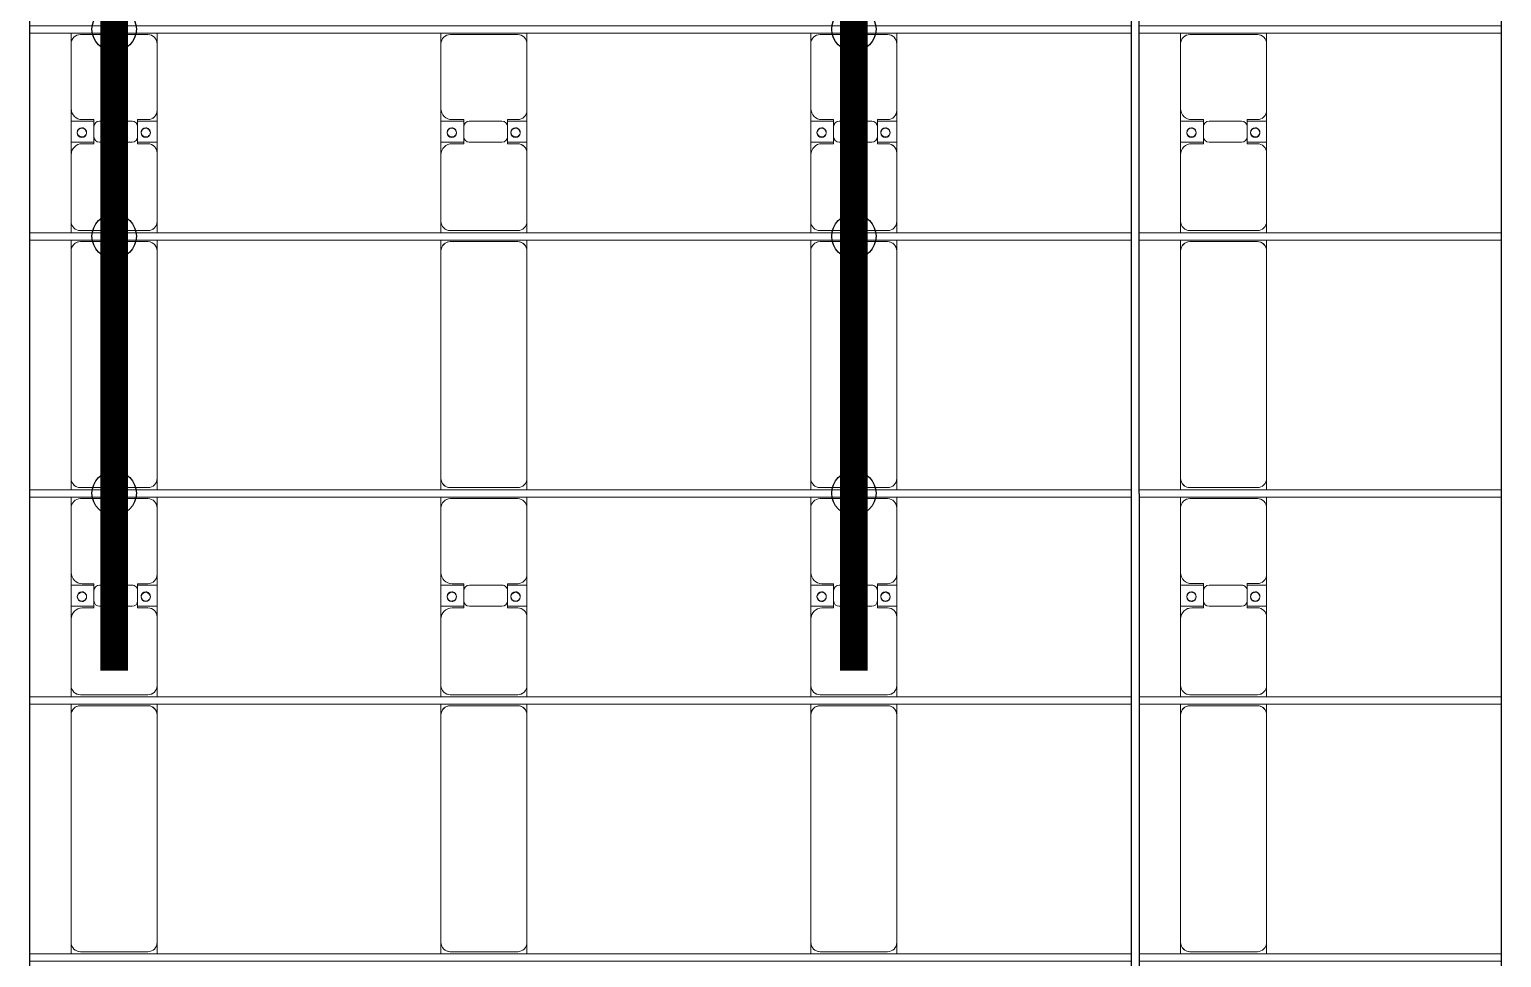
# Model space of a CAD drawing. Header units: millimetres. Extents: x -496478 to -186190, y -204059 to -87354.
# Drawn here: x -471192 to -463231, y -142484 to -137464 of the extents above; entities that cross this region are included whole.
import ezdxf

# ---------------------------------------------------------------- set-up
doc = ezdxf.new("R2010")
doc.units = ezdxf.units.MM
for name, color, linetype, lineweight in [('A-DETL-MBND', 5, 'Continuous', 9), ('A-GENM', 13, 'Continuous', 9), ('S-BEAM', 12, 'Continuous', 9)]:
    doc.layers.add(name, color=color, linetype=linetype, lineweight=lineweight)
doc.layers.add('GC-HOP 40x60 GIA CUONG', color=1, linetype='Continuous')

# ---------------------------------------------------------------- blocks, each defined once
blk = doc.blocks.new('Dầm C52 - Dầm C52-24978-BỐ TRÍ KHUNG KẾT CẤU BÈ PIN 01')
at = {"layer": 'S-BEAM', "color": 1}
for p, q in [((73389.1, 20), (75349.1, 20)), ((75389.1, 20), (81349.1, 20)), ((75349.1, -20), (73389.1, -20)), ((81349.1, -20), (75389.1, -20))]:
    blk.add_line(p, q, dxfattribs=at)
blk = doc.blocks.new('Dai phao do pin - DẢI PHAO ĐỠ PIN-24231-BỐ TRÍ KHUNG KẾT CẤU BÈ PIN 01')
at = {"layer": 'A-DETL-MBND', "color": 8}
for p, q in [((54538, 241.6), (54599.7, 241.6)), ((55830.3, 241.6), (54599.7, 241.6)), ((55830.3, 241.6), (55888, 241.6)), ((55928, 241.6), (55989.7, 241.6)), ((56349.7, 241.6), (55989.7, 241.6)), ((56349.7, 241.6), (56532.2, 241.6)), ((56417.8, 241.6), (56600.3, 241.6)), ((56417.8, 118.2), (56417.8, 241.6)), ((56532.2, 241.6), (56532.2, 118.2)), ((56950.3, 241.6), (56600.3, 241.6)), ((56950.3, 241.6), (57008, 241.6)), ((57048, 241.6), (57109.7, 241.6)), ((58340.3, 241.6), (57109.7, 241.6)), ((58340.3, 241.6), (58398, 241.6)), ((58438, 241.6), (58499.7, 241.6)), ((58859.7, 241.6), (58499.7, 241.6)), ((58859.7, 241.6), (59042.2, 241.6)), ((58927.8, 241.6), (59110.3, 241.6)), ((58927.8, 118.2), (58927.8, 241.6)), ((59042.2, 241.6), (59042.2, 118.2)), ((59460.3, 241.6), (59110.3, 241.6)), ((59460.3, 241.6), (59518, 241.6)), ((54549.7, 191.6), (54549.7, -173.4)), ((55880.3, -173.4), (55880.3, 191.6)), ((55939.7, 191.6), (55939.7, -173.4)), ((56409.7, 118.2), (56409.7, 181.6)), ((56540.3, 181.6), (56540.3, 118.2)), ((57000.3, -173.4), (57000.3, 191.6)), ((57059.7, 191.6), (57059.7, -173.4)), ((58390.3, -173.4), (58390.3, 191.6)), ((58449.7, 191.6), (58449.7, -173.4)), ((58919.7, 118.2), (58919.7, 181.6)), ((59050.3, 181.6), (59050.3, 118.2)), ((59510.3, -173.4), (59510.3, 191.6)), ((56502.2, 118.2), (56409.7, 118.2)), ((56417.8, 88.2), (56417.8, -88.2)), ((56540.3, 118.2), (56447.8, 118.2)), ((56532.2, -88.2), (56532.2, 88.2)), ((59012.2, 118.2), (58919.7, 118.2)), ((58927.8, 88.2), (58927.8, -88.2)), ((59050.3, 118.2), (58957.8, 118.2)), ((59042.2, -88.2), (59042.2, 88.2)), ((56409.7, -173.4), (56409.7, -118.2)), ((56409.7, -118.2), (56502.2, -118.2)), ((56417.8, -223.4), (56417.8, -118.2)), ((56447.8, -118.2), (56540.3, -118.2)), ((56532.2, -118.2), (56532.2, -223.4)), ((56540.3, -118.2), (56540.3, -173.4)), ((58919.7, -173.4), (58919.7, -118.2)), ((58919.7, -118.2), (59012.2, -118.2)), ((58927.8, -223.4), (58927.8, -118.2)), ((58957.8, -118.2), (59050.3, -118.2)), ((59042.2, -118.2), (59042.2, -223.4)), ((59050.3, -118.2), (59050.3, -173.4)), ((54599.7, -223.4), (54538, -223.4)), ((54599.7, -223.4), (55830.3, -223.4)), ((55888, -223.4), (55830.3, -223.4)), ((55989.7, -223.4), (55928, -223.4)), ((55989.7, -223.4), (56359.7, -223.4)), ((56532.2, -223.4), (56359.7, -223.4)), ((56590.3, -223.4), (56417.8, -223.4)), ((56590.3, -223.4), (56950.3, -223.4)), ((57008, -223.4), (56950.3, -223.4)), ((57109.7, -223.4), (57048, -223.4)), ((57109.7, -223.4), (58340.3, -223.4)), ((58398, -223.4), (58340.3, -223.4)), ((58499.7, -223.4), (58438, -223.4)), ((58499.7, -223.4), (58869.7, -223.4)), ((59042.2, -223.4), (58869.7, -223.4)), ((59100.3, -223.4), (58927.8, -223.4)), ((59100.3, -223.4), (59460.3, -223.4)), ((59518, -223.4), (59460.3, -223.4))]:
    blk.add_line(p, q, dxfattribs=at)
for centre, radius, start, end in [((54599.7, 191.6), 50, 90, 180), ((54599.7, 191.6), 50, 105, 180), ((55830.3, 191.6), 50, 0, 90), ((55830.3, 191.6), 50, 15, 90), ((55989.7, 191.6), 50, 90, 180), ((56349.7, 181.6), 60, 360, 90), ((56600.3, 181.6), 60, 90, 180), ((56950.3, 191.6), 50, 0, 90), ((57109.7, 191.6), 50, 90, 180), ((57109.7, 191.6), 50, 105, 180), ((58340.3, 191.6), 50, 0, 90), ((58340.3, 191.6), 50, 15, 90), ((58499.7, 191.6), 50, 90, 180), ((58859.7, 181.6), 60, 0, 90), ((59110.3, 181.6), 60, 90, 180), ((59460.3, 191.6), 50, 0, 90), ((55989.7, 191.6), 50, 135, 180), ((56349.7, 181.6), 60, 360, 45), ((56468.6, 183.2), 25, 0, 180), ((56468.6, 183.2), 25, 180, 0), ((56471.4, 183.2), 25, 0, 180), ((56471.4, 183.2), 25, 180, 0), ((56471.4, 183.2), 25, 180, 195), ((56600.3, 181.6), 60, 135, 180), ((56950.3, 191.6), 50, 0, 45), ((58499.7, 191.6), 50, 135, 180), ((58859.7, 181.6), 60, 0, 45), ((58978.6, 183.2), 25, 0, 180), ((58978.6, 183.2), 25, 180, 360), ((58981.4, 183.2), 25, 0, 180), ((58981.4, 183.2), 25, 180, 0), ((58981.4, 183.2), 25, 180, 195), ((59110.3, 181.6), 60, 135, 180), ((59460.3, 191.6), 50, 0, 45), ((56447.8, 88.2), 30, 90, 180), ((56502.2, 88.2), 30, 360, 90), ((58957.8, 88.2), 30, 90, 180), ((59012.2, 88.2), 30, 0, 90), ((56447.8, -88.2), 30, 180, 270), ((56468.6, -161.8), 25, 0, 180), ((56471.4, -161.8), 25, 0, 180), ((56471.4, -161.8), 25, 120, 180), ((56471.4, -161.8), 25, 75, 105), ((56468.6, -161.8), 25, 75, 90), ((56468.6, -161.8), 25, 30, 45), ((56468.6, -161.8), 25, 0, 15), ((56502.2, -88.2), 30, 270, 0), ((58957.8, -88.2), 30, 180, 270), ((58978.6, -161.8), 25, 0, 180), ((58981.4, -161.8), 25, 0, 180), ((58981.4, -161.8), 25, 120, 180), ((58981.4, -161.8), 25, 75, 105), ((58978.6, -161.8), 25, 75, 90), ((58978.6, -161.8), 25, 30, 45), ((58978.6, -161.8), 25, 0, 15), ((59012.2, -88.2), 30, 270, 360), ((54599.7, -173.4), 50, 180, 270), ((54599.7, -173.4), 50, 180, 270), ((55830.3, -173.4), 50, 270, 360), ((55830.3, -173.4), 50, 285, 360), ((55989.7, -173.4), 50, 180, 270), ((55989.7, -173.4), 50, 180, 225), ((56359.7, -173.4), 50, 270, 360), ((56359.7, -173.4), 50, 315, 0), ((56468.6, -161.8), 25, 180, 360), ((56471.4, -161.8), 25, 180, 0), ((56590.3, -173.4), 50, 180, 270), ((56590.3, -173.4), 50, 180, 225), ((56950.3, -173.4), 50, 270, 0), ((56950.3, -173.4), 50, 315, 0), ((57109.7, -173.4), 50, 180, 270), ((57109.7, -173.4), 50, 180, 270), ((58340.3, -173.4), 50, 270, 0), ((58340.3, -173.4), 50, 285, 0), ((58499.7, -173.4), 50, 180, 270), ((58499.7, -173.4), 50, 180, 225), ((58869.7, -173.4), 50, 270, 360), ((58869.7, -173.4), 50, 315, 360), ((58978.6, -161.8), 25, 180, 360), ((58981.4, -161.8), 25, 180, 0), ((59100.3, -173.4), 50, 180, 270), ((59100.3, -173.4), 50, 180, 225), ((59460.3, -173.4), 50, 270, 0), ((59460.3, -173.4), 50, 315, 360)]:
    blk.add_arc(centre, radius, start, end, dxfattribs=at)
blk = doc.blocks.new('Dai phao do pin - DẢI PHAO ĐỠ PIN-V108-BỐ TRÍ KHUNG KẾT CẤU BÈ PIN 01')
at = {"layer": 'A-DETL-MBND', "color": 8}
for p, q in [((54538, 241.6), (54599.7, 241.6)), ((55830.3, 241.6), (54599.7, 241.6)), ((55830.3, 241.6), (55888, 241.6)), ((55928, 241.6), (55989.7, 241.6)), ((56349.7, 241.6), (55989.7, 241.6)), ((56349.7, 241.6), (56532.2, 241.6)), ((56417.8, 241.6), (56600.3, 241.6)), ((56417.8, 118.2), (56417.8, 241.6)), ((56532.2, 241.6), (56532.2, 118.2)), ((56950.3, 241.6), (56600.3, 241.6)), ((56950.3, 241.6), (57008, 241.6)), ((57048, 241.6), (57109.7, 241.6)), ((58340.3, 241.6), (57109.7, 241.6)), ((58340.3, 241.6), (58398, 241.6)), ((58438, 241.6), (58499.7, 241.6)), ((58859.7, 241.6), (58499.7, 241.6)), ((58859.7, 241.6), (59042.2, 241.6)), ((58927.8, 241.6), (59110.3, 241.6)), ((58927.8, 118.2), (58927.8, 241.6)), ((59042.2, 241.6), (59042.2, 118.2)), ((59460.3, 241.6), (59110.3, 241.6)), ((59460.3, 241.6), (59518, 241.6)), ((54549.7, 191.6), (54549.7, -173.4)), ((55880.3, -173.4), (55880.3, 191.6)), ((55939.7, 191.6), (55939.7, -173.4)), ((56409.7, 118.2), (56409.7, 181.6)), ((56540.3, 181.6), (56540.3, 118.2)), ((57000.3, -173.4), (57000.3, 191.6)), ((57059.7, 191.6), (57059.7, -173.4)), ((58390.3, -173.4), (58390.3, 191.6)), ((58449.7, 191.6), (58449.7, -173.4)), ((58919.7, 118.2), (58919.7, 181.6)), ((59050.3, 181.6), (59050.3, 118.2)), ((59510.3, -173.4), (59510.3, 191.6)), ((56502.2, 118.2), (56409.7, 118.2)), ((56417.8, 88.2), (56417.8, -88.2)), ((56540.3, 118.2), (56447.8, 118.2)), ((56532.2, -88.2), (56532.2, 88.2)), ((59012.2, 118.2), (58919.7, 118.2)), ((58927.8, 88.2), (58927.8, -88.2)), ((59050.3, 118.2), (58957.8, 118.2)), ((59042.2, -88.2), (59042.2, 88.2)), ((56409.7, -173.4), (56409.7, -118.2)), ((56409.7, -118.2), (56502.2, -118.2)), ((56417.8, -223.4), (56417.8, -118.2)), ((56447.8, -118.2), (56540.3, -118.2)), ((56532.2, -118.2), (56532.2, -223.4)), ((56540.3, -118.2), (56540.3, -173.4)), ((58919.7, -173.4), (58919.7, -118.2)), ((58919.7, -118.2), (59012.2, -118.2)), ((58927.8, -223.4), (58927.8, -118.2)), ((58957.8, -118.2), (59050.3, -118.2)), ((59042.2, -118.2), (59042.2, -223.4)), ((59050.3, -118.2), (59050.3, -173.4)), ((54599.7, -223.4), (54538, -223.4)), ((54599.7, -223.4), (55830.3, -223.4)), ((55888, -223.4), (55830.3, -223.4)), ((55989.7, -223.4), (55928, -223.4)), ((55989.7, -223.4), (56359.7, -223.4)), ((56532.2, -223.4), (56359.7, -223.4)), ((56590.3, -223.4), (56417.8, -223.4)), ((56590.3, -223.4), (56950.3, -223.4)), ((57008, -223.4), (56950.3, -223.4)), ((57109.7, -223.4), (57048, -223.4)), ((57109.7, -223.4), (58340.3, -223.4)), ((58398, -223.4), (58340.3, -223.4)), ((58499.7, -223.4), (58438, -223.4)), ((58499.7, -223.4), (58869.7, -223.4)), ((59042.2, -223.4), (58869.7, -223.4)), ((59100.3, -223.4), (58927.8, -223.4)), ((59100.3, -223.4), (59460.3, -223.4)), ((59518, -223.4), (59460.3, -223.4))]:
    blk.add_line(p, q, dxfattribs=at)
for centre, radius, start, end in [((54599.7, 191.6), 50, 90, 180), ((54599.7, 191.6), 50, 105, 180), ((55830.3, 191.6), 50, 0, 90), ((55830.3, 191.6), 50, 15, 90), ((55989.7, 191.6), 50, 90, 180), ((56349.7, 181.6), 60, 360, 90), ((56600.3, 181.6), 60, 90, 180), ((56950.3, 191.6), 50, 0, 90), ((57109.7, 191.6), 50, 90, 180), ((57109.7, 191.6), 50, 105, 180), ((58340.3, 191.6), 50, 0, 90), ((58340.3, 191.6), 50, 15, 90), ((58499.7, 191.6), 50, 90, 180), ((58859.7, 181.6), 60, 0, 90), ((59110.3, 181.6), 60, 90, 180), ((59460.3, 191.6), 50, 0, 90), ((55989.7, 191.6), 50, 135, 180), ((56349.7, 181.6), 60, 360, 45), ((56468.6, 183.2), 25, 0, 180), ((56468.6, 183.2), 25, 180, 0), ((56471.4, 183.2), 25, 0, 180), ((56471.4, 183.2), 25, 180, 0), ((56471.4, 183.2), 25, 180, 195), ((56600.3, 181.6), 60, 135, 180), ((56950.3, 191.6), 50, 0, 45), ((58499.7, 191.6), 50, 135, 180), ((58859.7, 181.6), 60, 0, 45), ((58978.6, 183.2), 25, 0, 180), ((58978.6, 183.2), 25, 180, 360), ((58981.4, 183.2), 25, 0, 180), ((58981.4, 183.2), 25, 180, 0), ((58981.4, 183.2), 25, 180, 195), ((59110.3, 181.6), 60, 135, 180), ((59460.3, 191.6), 50, 0, 45), ((56447.8, 88.2), 30, 90, 180), ((56502.2, 88.2), 30, 360, 90), ((58957.8, 88.2), 30, 90, 180), ((59012.2, 88.2), 30, 0, 90), ((56447.8, -88.2), 30, 180, 270), ((56468.6, -161.8), 25, 0, 180), ((56471.4, -161.8), 25, 0, 180), ((56471.4, -161.8), 25, 120, 180), ((56471.4, -161.8), 25, 75, 105), ((56468.6, -161.8), 25, 75, 90), ((56468.6, -161.8), 25, 30, 45), ((56468.6, -161.8), 25, 0, 15), ((56502.2, -88.2), 30, 270, 0), ((58957.8, -88.2), 30, 180, 270), ((58978.6, -161.8), 25, 0, 180), ((58981.4, -161.8), 25, 0, 180), ((58981.4, -161.8), 25, 120, 180), ((58981.4, -161.8), 25, 75, 105), ((58978.6, -161.8), 25, 75, 90), ((58978.6, -161.8), 25, 30, 45), ((58978.6, -161.8), 25, 0, 15), ((59012.2, -88.2), 30, 270, 360), ((54599.7, -173.4), 50, 180, 270), ((54599.7, -173.4), 50, 180, 270), ((55830.3, -173.4), 50, 270, 360), ((55830.3, -173.4), 50, 285, 360), ((55989.7, -173.4), 50, 180, 270), ((55989.7, -173.4), 50, 180, 225), ((56359.7, -173.4), 50, 270, 360), ((56359.7, -173.4), 50, 315, 0), ((56468.6, -161.8), 25, 180, 360), ((56471.4, -161.8), 25, 180, 0), ((56590.3, -173.4), 50, 180, 270), ((56590.3, -173.4), 50, 180, 225), ((56950.3, -173.4), 50, 270, 0), ((56950.3, -173.4), 50, 315, 0), ((57109.7, -173.4), 50, 180, 270), ((57109.7, -173.4), 50, 180, 270), ((58340.3, -173.4), 50, 270, 0), ((58340.3, -173.4), 50, 285, 0), ((58499.7, -173.4), 50, 180, 270), ((58499.7, -173.4), 50, 180, 225), ((58869.7, -173.4), 50, 270, 360), ((58869.7, -173.4), 50, 315, 360), ((58978.6, -161.8), 25, 180, 360), ((58981.4, -161.8), 25, 180, 0), ((59100.3, -173.4), 50, 180, 270), ((59100.3, -173.4), 50, 180, 225), ((59460.3, -173.4), 50, 270, 0), ((59460.3, -173.4), 50, 315, 360)]:
    blk.add_arc(centre, radius, start, end, dxfattribs=at)
blk = doc.blocks.new('Dai phao do pin - DẢI PHAO ĐỠ PIN-V109-BỐ TRÍ KHUNG KẾT CẤU BÈ PIN 01')
at = {"layer": 'A-DETL-MBND', "color": 8}
for p, q in [((54538, 241.6), (54599.7, 241.6)), ((55830.3, 241.6), (54599.7, 241.6)), ((55830.3, 241.6), (55888, 241.6)), ((55928, 241.6), (55989.7, 241.6)), ((56349.7, 241.6), (55989.7, 241.6)), ((56349.7, 241.6), (56532.2, 241.6)), ((56417.8, 241.6), (56600.3, 241.6)), ((56417.8, 118.2), (56417.8, 241.6)), ((56532.2, 241.6), (56532.2, 118.2)), ((56950.3, 241.6), (56600.3, 241.6)), ((56950.3, 241.6), (57008, 241.6)), ((57048, 241.6), (57109.7, 241.6)), ((58340.3, 241.6), (57109.7, 241.6)), ((58340.3, 241.6), (58398, 241.6)), ((58438, 241.6), (58499.7, 241.6)), ((58859.7, 241.6), (58499.7, 241.6)), ((58859.7, 241.6), (59042.2, 241.6)), ((58927.8, 241.6), (59110.3, 241.6)), ((58927.8, 118.2), (58927.8, 241.6)), ((59042.2, 241.6), (59042.2, 118.2)), ((59460.3, 241.6), (59110.3, 241.6)), ((59460.3, 241.6), (59518, 241.6)), ((54549.7, 191.6), (54549.7, -173.4)), ((55880.3, -173.4), (55880.3, 191.6)), ((55939.7, 191.6), (55939.7, -173.4)), ((56409.7, 118.2), (56409.7, 181.6)), ((56540.3, 181.6), (56540.3, 118.2)), ((57000.3, -173.4), (57000.3, 191.6)), ((57059.7, 191.6), (57059.7, -173.4)), ((58390.3, -173.4), (58390.3, 191.6)), ((58449.7, 191.6), (58449.7, -173.4)), ((58919.7, 118.2), (58919.7, 181.6)), ((59050.3, 181.6), (59050.3, 118.2)), ((59510.3, -173.4), (59510.3, 191.6)), ((56502.2, 118.2), (56409.7, 118.2)), ((56417.8, 88.2), (56417.8, -88.2)), ((56540.3, 118.2), (56447.8, 118.2)), ((56532.2, -88.2), (56532.2, 88.2)), ((59012.2, 118.2), (58919.7, 118.2)), ((58927.8, 88.2), (58927.8, -88.2)), ((59050.3, 118.2), (58957.8, 118.2)), ((59042.2, -88.2), (59042.2, 88.2)), ((56409.7, -173.4), (56409.7, -118.2)), ((56409.7, -118.2), (56502.2, -118.2)), ((56417.8, -223.4), (56417.8, -118.2)), ((56447.8, -118.2), (56540.3, -118.2)), ((56532.2, -118.2), (56532.2, -223.4)), ((56540.3, -118.2), (56540.3, -173.4)), ((58919.7, -173.4), (58919.7, -118.2)), ((58919.7, -118.2), (59012.2, -118.2)), ((58927.8, -223.4), (58927.8, -118.2)), ((58957.8, -118.2), (59050.3, -118.2)), ((59042.2, -118.2), (59042.2, -223.4)), ((59050.3, -118.2), (59050.3, -173.4)), ((54599.7, -223.4), (54538, -223.4)), ((54599.7, -223.4), (55830.3, -223.4)), ((55888, -223.4), (55830.3, -223.4)), ((55989.7, -223.4), (55928, -223.4)), ((55989.7, -223.4), (56359.7, -223.4)), ((56532.2, -223.4), (56359.7, -223.4)), ((56590.3, -223.4), (56417.8, -223.4)), ((56590.3, -223.4), (56950.3, -223.4)), ((57008, -223.4), (56950.3, -223.4)), ((57109.7, -223.4), (57048, -223.4)), ((57109.7, -223.4), (58340.3, -223.4)), ((58398, -223.4), (58340.3, -223.4)), ((58499.7, -223.4), (58438, -223.4)), ((58499.7, -223.4), (58869.7, -223.4)), ((59042.2, -223.4), (58869.7, -223.4)), ((59100.3, -223.4), (58927.8, -223.4)), ((59100.3, -223.4), (59460.3, -223.4)), ((59518, -223.4), (59460.3, -223.4))]:
    blk.add_line(p, q, dxfattribs=at)
for centre, radius, start, end in [((54599.7, 191.6), 50, 90, 180), ((54599.7, 191.6), 50, 105, 180), ((55830.3, 191.6), 50, 0, 90), ((55830.3, 191.6), 50, 15, 90), ((55989.7, 191.6), 50, 90, 180), ((56349.7, 181.6), 60, 360, 90), ((56600.3, 181.6), 60, 90, 180), ((56950.3, 191.6), 50, 0, 90), ((57109.7, 191.6), 50, 90, 180), ((57109.7, 191.6), 50, 105, 180), ((58340.3, 191.6), 50, 0, 90), ((58340.3, 191.6), 50, 15, 90), ((58499.7, 191.6), 50, 90, 180), ((58859.7, 181.6), 60, 0, 90), ((59110.3, 181.6), 60, 90, 180), ((59460.3, 191.6), 50, 0, 90), ((55989.7, 191.6), 50, 135, 180), ((56349.7, 181.6), 60, 360, 45), ((56468.6, 183.2), 25, 0, 180), ((56468.6, 183.2), 25, 180, 0), ((56471.4, 183.2), 25, 0, 180), ((56471.4, 183.2), 25, 180, 0), ((56471.4, 183.2), 25, 180, 195), ((56600.3, 181.6), 60, 135, 180), ((56950.3, 191.6), 50, 0, 45), ((58499.7, 191.6), 50, 135, 180), ((58859.7, 181.6), 60, 0, 45), ((58978.6, 183.2), 25, 0, 180), ((58978.6, 183.2), 25, 180, 360), ((58981.4, 183.2), 25, 0, 180), ((58981.4, 183.2), 25, 180, 0), ((58981.4, 183.2), 25, 180, 195), ((59110.3, 181.6), 60, 135, 180), ((59460.3, 191.6), 50, 0, 45), ((56447.8, 88.2), 30, 90, 180), ((56502.2, 88.2), 30, 360, 90), ((58957.8, 88.2), 30, 90, 180), ((59012.2, 88.2), 30, 0, 90), ((56447.8, -88.2), 30, 180, 270), ((56468.6, -161.8), 25, 0, 180), ((56471.4, -161.8), 25, 0, 180), ((56471.4, -161.8), 25, 120, 180), ((56471.4, -161.8), 25, 75, 105), ((56468.6, -161.8), 25, 75, 90), ((56468.6, -161.8), 25, 30, 45), ((56468.6, -161.8), 25, 0, 15), ((56502.2, -88.2), 30, 270, 0), ((58957.8, -88.2), 30, 180, 270), ((58978.6, -161.8), 25, 0, 180), ((58981.4, -161.8), 25, 0, 180), ((58981.4, -161.8), 25, 120, 180), ((58981.4, -161.8), 25, 75, 105), ((58978.6, -161.8), 25, 75, 90), ((58978.6, -161.8), 25, 30, 45), ((58978.6, -161.8), 25, 0, 15), ((59012.2, -88.2), 30, 270, 360), ((54599.7, -173.4), 50, 180, 270), ((54599.7, -173.4), 50, 180, 270), ((55830.3, -173.4), 50, 270, 360), ((55830.3, -173.4), 50, 285, 360), ((55989.7, -173.4), 50, 180, 270), ((55989.7, -173.4), 50, 180, 225), ((56359.7, -173.4), 50, 270, 360), ((56359.7, -173.4), 50, 315, 0), ((56468.6, -161.8), 25, 180, 360), ((56471.4, -161.8), 25, 180, 0), ((56590.3, -173.4), 50, 180, 270), ((56590.3, -173.4), 50, 180, 225), ((56950.3, -173.4), 50, 270, 0), ((56950.3, -173.4), 50, 315, 0), ((57109.7, -173.4), 50, 180, 270), ((57109.7, -173.4), 50, 180, 270), ((58340.3, -173.4), 50, 270, 0), ((58340.3, -173.4), 50, 285, 0), ((58499.7, -173.4), 50, 180, 270), ((58499.7, -173.4), 50, 180, 225), ((58869.7, -173.4), 50, 270, 360), ((58869.7, -173.4), 50, 315, 360), ((58978.6, -161.8), 25, 180, 360), ((58981.4, -161.8), 25, 180, 0), ((59100.3, -173.4), 50, 180, 270), ((59100.3, -173.4), 50, 180, 225), ((59460.3, -173.4), 50, 270, 0), ((59460.3, -173.4), 50, 315, 360)]:
    blk.add_arc(centre, radius, start, end, dxfattribs=at)
blk = doc.blocks.new('Dai phao do pin - DẢI PHAO ĐỠ PIN-V110-BỐ TRÍ KHUNG KẾT CẤU BÈ PIN 01')
at = {"layer": 'A-DETL-MBND', "color": 8}
for p, q in [((54538, 241.6), (54599.7, 241.6)), ((55830.3, 241.6), (54599.7, 241.6)), ((55830.3, 241.6), (55888, 241.6)), ((55928, 241.6), (55989.7, 241.6)), ((56349.7, 241.6), (55989.7, 241.6)), ((56349.7, 241.6), (56532.2, 241.6)), ((56417.8, 241.6), (56600.3, 241.6)), ((56417.8, 118.2), (56417.8, 241.6)), ((56532.2, 241.6), (56532.2, 118.2)), ((56950.3, 241.6), (56600.3, 241.6)), ((56950.3, 241.6), (57008, 241.6)), ((57048, 241.6), (57109.7, 241.6)), ((58340.3, 241.6), (57109.7, 241.6)), ((58340.3, 241.6), (58398, 241.6)), ((58438, 241.6), (58499.7, 241.6)), ((58859.7, 241.6), (58499.7, 241.6)), ((58859.7, 241.6), (59042.2, 241.6)), ((58927.8, 241.6), (59110.3, 241.6)), ((58927.8, 118.2), (58927.8, 241.6)), ((59042.2, 241.6), (59042.2, 118.2)), ((59460.3, 241.6), (59110.3, 241.6)), ((59460.3, 241.6), (59518, 241.6)), ((54549.7, 191.6), (54549.7, -173.4)), ((55880.3, -173.4), (55880.3, 191.6)), ((55939.7, 191.6), (55939.7, -173.4)), ((56409.7, 118.2), (56409.7, 181.6)), ((56540.3, 181.6), (56540.3, 118.2)), ((57000.3, -173.4), (57000.3, 191.6)), ((57059.7, 191.6), (57059.7, -173.4)), ((58390.3, -173.4), (58390.3, 191.6)), ((58449.7, 191.6), (58449.7, -173.4)), ((58919.7, 118.2), (58919.7, 181.6)), ((59050.3, 181.6), (59050.3, 118.2)), ((59510.3, -173.4), (59510.3, 191.6)), ((56502.2, 118.2), (56409.7, 118.2)), ((56417.8, 88.2), (56417.8, -88.2)), ((56540.3, 118.2), (56447.8, 118.2)), ((56532.2, -88.2), (56532.2, 88.2)), ((59012.2, 118.2), (58919.7, 118.2)), ((58927.8, 88.2), (58927.8, -88.2)), ((59050.3, 118.2), (58957.8, 118.2)), ((59042.2, -88.2), (59042.2, 88.2)), ((56409.7, -173.4), (56409.7, -118.2)), ((56409.7, -118.2), (56502.2, -118.2)), ((56417.8, -223.4), (56417.8, -118.2)), ((56447.8, -118.2), (56540.3, -118.2)), ((56532.2, -118.2), (56532.2, -223.4)), ((56540.3, -118.2), (56540.3, -173.4)), ((58919.7, -173.4), (58919.7, -118.2)), ((58919.7, -118.2), (59012.2, -118.2)), ((58927.8, -223.4), (58927.8, -118.2)), ((58957.8, -118.2), (59050.3, -118.2)), ((59042.2, -118.2), (59042.2, -223.4)), ((59050.3, -118.2), (59050.3, -173.4)), ((54599.7, -223.4), (54538, -223.4)), ((54599.7, -223.4), (55830.3, -223.4)), ((55888, -223.4), (55830.3, -223.4)), ((55989.7, -223.4), (55928, -223.4)), ((55989.7, -223.4), (56359.7, -223.4)), ((56532.2, -223.4), (56359.7, -223.4)), ((56590.3, -223.4), (56417.8, -223.4)), ((56590.3, -223.4), (56950.3, -223.4)), ((57008, -223.4), (56950.3, -223.4)), ((57109.7, -223.4), (57048, -223.4)), ((57109.7, -223.4), (58340.3, -223.4)), ((58398, -223.4), (58340.3, -223.4)), ((58499.7, -223.4), (58438, -223.4)), ((58499.7, -223.4), (58869.7, -223.4)), ((59042.2, -223.4), (58869.7, -223.4)), ((59100.3, -223.4), (58927.8, -223.4)), ((59100.3, -223.4), (59460.3, -223.4)), ((59518, -223.4), (59460.3, -223.4))]:
    blk.add_line(p, q, dxfattribs=at)
for centre, radius, start, end in [((54599.7, 191.6), 50, 90, 180), ((54599.7, 191.6), 50, 105, 180), ((55830.3, 191.6), 50, 0, 90), ((55830.3, 191.6), 50, 15, 90), ((55989.7, 191.6), 50, 90, 180), ((56349.7, 181.6), 60, 360, 90), ((56600.3, 181.6), 60, 90, 180), ((56950.3, 191.6), 50, 0, 90), ((57109.7, 191.6), 50, 90, 180), ((57109.7, 191.6), 50, 105, 180), ((58340.3, 191.6), 50, 0, 90), ((58340.3, 191.6), 50, 15, 90), ((58499.7, 191.6), 50, 90, 180), ((58859.7, 181.6), 60, 0, 90), ((59110.3, 181.6), 60, 90, 180), ((59460.3, 191.6), 50, 0, 90), ((55989.7, 191.6), 50, 135, 180), ((56349.7, 181.6), 60, 360, 45), ((56468.6, 183.2), 25, 0, 180), ((56468.6, 183.2), 25, 180, 0), ((56471.4, 183.2), 25, 0, 180), ((56471.4, 183.2), 25, 180, 0), ((56471.4, 183.2), 25, 180, 195), ((56600.3, 181.6), 60, 135, 180), ((56950.3, 191.6), 50, 0, 45), ((58499.7, 191.6), 50, 135, 180), ((58859.7, 181.6), 60, 0, 45), ((58978.6, 183.2), 25, 0, 180), ((58978.6, 183.2), 25, 180, 360), ((58981.4, 183.2), 25, 0, 180), ((58981.4, 183.2), 25, 180, 0), ((58981.4, 183.2), 25, 180, 195), ((59110.3, 181.6), 60, 135, 180), ((59460.3, 191.6), 50, 0, 45), ((56447.8, 88.2), 30, 90, 180), ((56502.2, 88.2), 30, 360, 90), ((58957.8, 88.2), 30, 90, 180), ((59012.2, 88.2), 30, 0, 90), ((56447.8, -88.2), 30, 180, 270), ((56468.6, -161.8), 25, 0, 180), ((56471.4, -161.8), 25, 0, 180), ((56471.4, -161.8), 25, 120, 180), ((56471.4, -161.8), 25, 75, 105), ((56468.6, -161.8), 25, 75, 90), ((56468.6, -161.8), 25, 30, 45), ((56468.6, -161.8), 25, 0, 15), ((56502.2, -88.2), 30, 270, 0), ((58957.8, -88.2), 30, 180, 270), ((58978.6, -161.8), 25, 0, 180), ((58981.4, -161.8), 25, 0, 180), ((58981.4, -161.8), 25, 120, 180), ((58981.4, -161.8), 25, 75, 105), ((58978.6, -161.8), 25, 75, 90), ((58978.6, -161.8), 25, 30, 45), ((58978.6, -161.8), 25, 0, 15), ((59012.2, -88.2), 30, 270, 360), ((54599.7, -173.4), 50, 180, 270), ((54599.7, -173.4), 50, 180, 270), ((55830.3, -173.4), 50, 270, 360), ((55830.3, -173.4), 50, 285, 300), ((55830.3, -173.4), 50, 304.79177, 360), ((55989.7, -173.4), 50, 180, 270), ((55989.7, -173.4), 50, 180, 225), ((56359.7, -173.4), 50, 270, 360), ((56359.7, -173.4), 50, 315, 0), ((56468.6, -161.8), 25, 180, 360), ((56471.4, -161.8), 25, 180, 0), ((56590.3, -173.4), 50, 180, 270), ((56590.3, -173.4), 50, 180, 225), ((56950.3, -173.4), 50, 270, 0), ((56950.3, -173.4), 50, 315, 0), ((57109.7, -173.4), 50, 180, 270), ((57109.7, -173.4), 50, 180, 270), ((58340.3, -173.4), 50, 270, 0), ((58340.3, -173.4), 50, 285, 300), ((58340.3, -173.4), 50, 304.72904, 0), ((58499.7, -173.4), 50, 180, 270), ((58499.7, -173.4), 50, 180, 225), ((58869.7, -173.4), 50, 270, 360), ((58869.7, -173.4), 50, 315, 360), ((58978.6, -161.8), 25, 180, 360), ((58981.4, -161.8), 25, 180, 0), ((59100.3, -173.4), 50, 180, 270), ((59100.3, -173.4), 50, 180, 225), ((59460.3, -173.4), 50, 270, 0), ((59460.3, -173.4), 50, 315, 360)]:
    blk.add_arc(centre, radius, start, end, dxfattribs=at)
blk = doc.blocks.new('Dầm C52 - Hộp 40x60-25668-BỐ TRÍ KHUNG KẾT CẤU BÈ PIN 01')
at = {"layer": 'S-BEAM', "color": 3, "lineweight": 25}
blk.add_line((-37704.457606, 20), (37704.457606, 20), dxfattribs=at)
blk = doc.blocks.new('Dầm C52 - Hộp 40x60-25785-BỐ TRÍ KHUNG KẾT CẤU BÈ PIN 01')
at = {"layer": 'S-BEAM', "color": 3, "lineweight": 25}
for p, q in [((-44702.3, 20), (44702.3, 20)), ((44702.3, -20), (-44702.3, -20))]:
    blk.add_line(p, q, dxfattribs=at)
blk = doc.blocks.new('Dầm C52 - Hộp 40x60-25870-BỐ TRÍ KHUNG KẾT CẤU BÈ PIN 01')
at = {"layer": 'S-BEAM', "color": 3, "lineweight": 25}
blk.add_line((37172.3, -20), (-37172.3, -20), dxfattribs=at)
blk = doc.blocks.new('HOBANMONG_BEPIN 1_rvt-1-BỐ TRÍ KHUNG KẾT CẤU BÈ PIN 01')
at = {"layer": 'A-GENM', "lineweight": 9, "rotation": 90.00075860989342}
for name, p in [('Dai phao do pin - DẢI PHAO ĐỠ PIN-24231-BỐ TRÍ KHUNG KẾT CẤU BÈ PIN 01', (-464724.5, -197002)), ('Dai phao do pin - DẢI PHAO ĐỠ PIN-V110-BỐ TRÍ KHUNG KẾT CẤU BÈ PIN 01', (-470724.5, -197002.1)), ('Dai phao do pin - DẢI PHAO ĐỠ PIN-V109-BỐ TRÍ KHUNG KẾT CẤU BÈ PIN 01', (-468724.5, -197002.1)), ('Dai phao do pin - DẢI PHAO ĐỠ PIN-V108-BỐ TRÍ KHUNG KẾT CẤU BÈ PIN 01', (-466724.5, -197002.1))]:
    blk.add_blockref(name, p, dxfattribs=at)
at = {"layer": 'S-BEAM', "lineweight": 9}
for name, p, rotation in [('Dầm C52 - Hộp 40x60-25785-BỐ TRÍ KHUNG KẾT CẤU BÈ PIN 01', (-465211.9, -155049.4), 90.00075860989166), ('Dầm C52 - Hộp 40x60-25668-BỐ TRÍ KHUNG KẾT CẤU BÈ PIN 01', (-463212, -148051.5), 90.00075860989166), ('Dầm C52 - Hộp 40x60-25870-BỐ TRÍ KHUNG KẾT CẤU BÈ PIN 01', (-471211.8, -162579.5), 90.00075860989166), ('Dầm C52 - Dầm C52-24978-BỐ TRÍ KHUNG KẾT CẤU BÈ PIN 01', (-389843, -137463), 180.0007586094741), ('Dầm C52 - Dầm C52-24978-BỐ TRÍ KHUNG KẾT CẤU BÈ PIN 01', (-389843, -138583), 180.0007586094741), ('Dầm C52 - Dầm C52-24978-BỐ TRÍ KHUNG KẾT CẤU BÈ PIN 01', (-389842.9, -139973), 180.0007586094741), ('Dầm C52 - Dầm C52-24978-BỐ TRÍ KHUNG KẾT CẤU BÈ PIN 01', (-389842.9, -141093), 180.0007586094741), ('Dầm C52 - Dầm C52-24978-BỐ TRÍ KHUNG KẾT CẤU BÈ PIN 01', (-389842.9, -142483), 180.0007586094741)]:
    blk.add_blockref(name, p, dxfattribs=dict(at, rotation=rotation))

msp = doc.modelspace()

# ---------------------------------------------------------------- linework, layer by layer
at = {"layer": 'GC-HOP 40x60 GIA CUONG', "const_width": 150}
for points in [[(-470734, -140933), (-470734, -125933)], [(-466734, -140933), (-466734, -125933)]]:
    msp.add_lwpolyline(points, dxfattribs=at)
at = {"layer": 'GC-HOP 40x60 GIA CUONG'}
for centre in [(-470734, -137463), (-466734, -137463), (-470734, -138583), (-466734, -138583), (-470734, -139973), (-466734, -139973)]:
    msp.add_circle(centre, 120, dxfattribs=at)

# ---------------------------------------------------------------- block references
at = {"lineweight": 5}
msp.add_blockref('HOBANMONG_BEPIN 1_rvt-1-BỐ TRÍ KHUNG KẾT CẤU BÈ PIN 01', (0, 0), dxfattribs=at)

doc.saveas('drawing.dxf')
